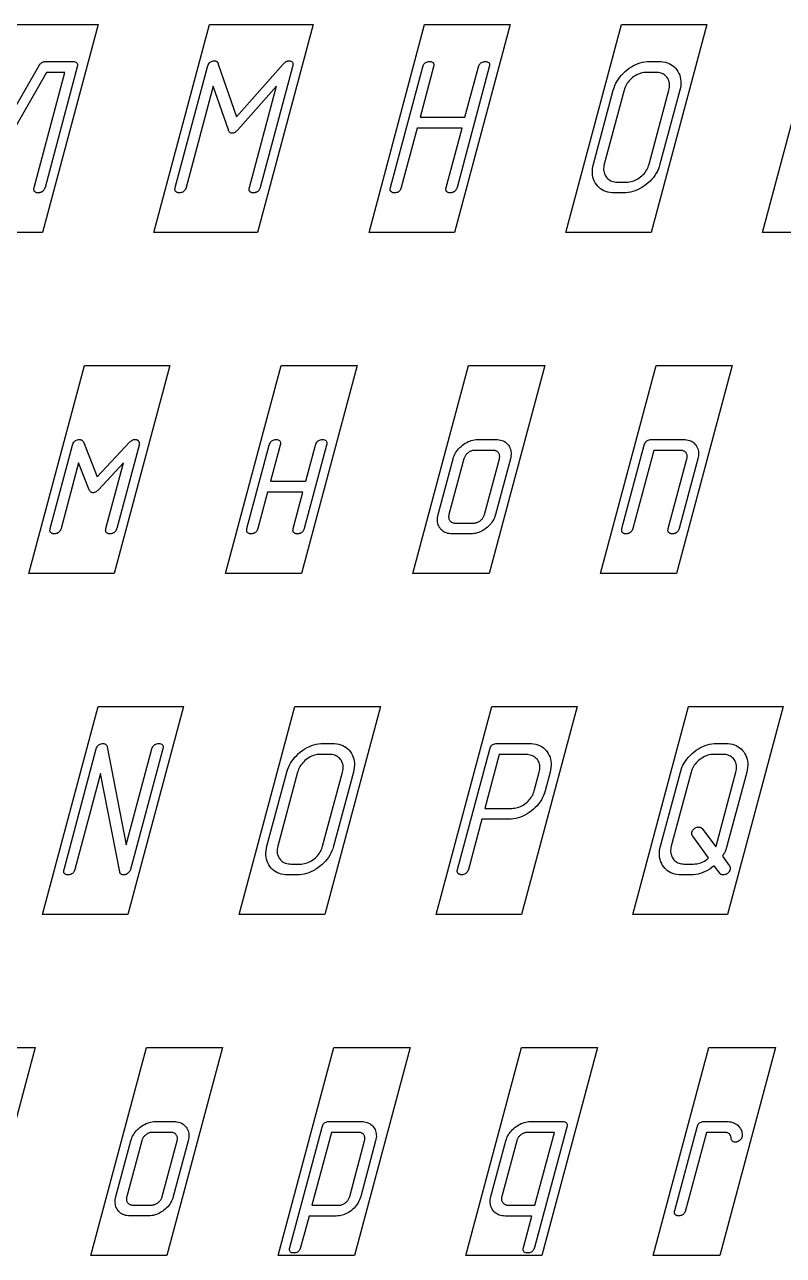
# Model space of a CAD drawing. Extents: x -1 to 349, y -110 to 9.
# Drawn here: x 129 to 169.2, y -56.3 to 8.9 of the extents above; entities that cross this region are included whole.
import ezdxf

# ---------------------------------------------------------------- set-up
doc = ezdxf.new("R2010")
doc.units = 0
for name, color, linetype in [('GOST_FRAME', 4, 'CONTINUOUS'), ('GOST_LAT_LOW', 6, 'CONTINUOUS'), ('GOST_LAT_UP', 5, 'CONTINUOUS'), ('GOST_LOWER', 1, 'CONTINUOUS'), ('GOST_UPPER', 7, 'CONTINUOUS')]:
    doc.layers.add(name, color=color, linetype=linetype)

msp = doc.modelspace()

# ---------------------------------------------------------------- linework, layer by layer
at = {"layer": 'GOST_FRAME'}
for points in [[(127.8405, 8.9083), (132.8604, 8.9083), (129.913, -2.0917), (124.893, -2.0917)], [(138.7574, 8.9083), (144.2591, 8.9083), (141.3116, -2.0917), (135.81, -2.0917)], [(150.1561, 8.9083), (154.6777, 8.9083), (151.7302, -2.0917), (147.2086, -2.0917)], [(160.5747, 8.9083), (165.0963, 8.9083), (162.1488, -2.0917), (157.6272, -2.0917)], [(170.9933, 8.9083), (175.5149, 8.9083), (172.5674, -2.0917), (168.0459, -2.0917)], [(132.1378, -9.1448), (136.6594, -9.1448), (133.712, -20.1448), (129.1904, -20.1448)], [(142.5564, -9.1448), (146.588, -9.1448), (143.6405, -20.1448), (139.609, -20.1448)], [(152.485, -9.1448), (156.5166, -9.1448), (153.5691, -20.1448), (149.5375, -20.1448)], [(162.4136, -9.1448), (166.4451, -9.1448), (163.4977, -20.1448), (159.4661, -20.1448)], [(132.8687, -27.198), (137.3903, -27.198), (134.4429, -38.198), (129.9213, -38.198)], [(143.2873, -27.198), (147.8089, -27.198), (144.8615, -38.198), (140.3399, -38.198)], [(153.7059, -27.198), (158.2275, -27.198), (155.2801, -38.198), (150.7585, -38.198)], [(164.1245, -27.198), (169.1362, -27.198), (166.1887, -38.198), (161.1771, -38.198)], [(125.4933, -45.2511), (129.5249, -45.2511), (126.5774, -56.2511), (122.5459, -56.2511)], [(135.4219, -45.2511), (139.4534, -45.2511), (136.506, -56.2511), (132.4744, -56.2511)], [(145.3504, -45.2511), (149.382, -45.2511), (146.4346, -56.2511), (142.403, -56.2511)], [(155.279, -45.2511), (159.3106, -45.2511), (156.3631, -56.2511), (152.3316, -56.2511)], [(165.2076, -45.2511), (168.7325, -45.2511), (165.7851, -56.2511), (162.2601, -56.2511)]]:
    msp.add_lwpolyline(points, close=True, dxfattribs=at)
at = {"layer": 'GOST_LAT_LOW'}
for points in [[(135.5365, -54.1595), (134.5565, -54.1595), (134.4723, -54.1565), (134.3924, -54.1477), (134.3168, -54.1329), (134.2455, -54.1123), (134.1786, -54.0858), (134.116, -54.0533), (134.0577, -54.015), (134.0037, -53.9708), (133.9541, -53.9206), (133.9087, -53.8646), (133.8689, -53.8043), (133.8357, -53.7412), (133.8091, -53.6754), (133.7891, -53.6068), (133.7758, -53.5355), (133.7691, -53.4615), (133.769, -53.3847), (133.7756, -53.3051), (133.7888, -53.2229), (133.8086, -53.1379), (134.5987, -50.1894), (134.624, -50.1059), (134.6547, -50.0249), (134.6907, -49.9464), (134.732, -49.8704), (134.7786, -49.7969), (134.8305, -49.7259), (134.8877, -49.6574), (134.9503, -49.5914), (135.0181, -49.5278), (135.0913, -49.4668), (135.1676, -49.41), (135.2447, -49.3591), (135.3228, -49.3143), (135.4017, -49.2754), (135.4815, -49.2425), (135.5622, -49.2156), (135.6438, -49.1947), (135.7263, -49.1797), (135.8097, -49.1708), (135.894, -49.1678), (136.8741, -49.1678), (136.9583, -49.1707), (137.0383, -49.1796), (137.1141, -49.1943), (137.1857, -49.215), (137.253, -49.2415), (137.3161, -49.2739), (137.3749, -49.3123), (137.4295, -49.3565), (137.4798, -49.4066), (137.526, -49.4626), (137.5666, -49.523), (137.6005, -49.586), (137.6277, -49.6519), (137.6482, -49.7204), (137.662, -49.7917), (137.6691, -49.8658), (137.6695, -49.9426), (137.6631, -50.0221), (137.65, -50.1044), (137.6302, -50.1894), (136.8402, -53.1379), (136.8144, -53.2229), (136.7834, -53.3051), (136.7471, -53.3847), (136.7056, -53.4615), (136.6589, -53.5355), (136.6069, -53.6068), (136.5496, -53.6754), (136.4872, -53.7412), (136.4194, -53.8043), (136.3464, -53.8646), (136.2703, -53.9206), (136.1931, -53.9708), (136.1148, -54.015), (136.0354, -54.0533), (135.955, -54.0858), (135.8734, -54.1123), (135.7908, -54.1329), (135.7071, -54.1477), (135.6224, -54.1565)], [(145.4712, -54.1678), (144.0343, -54.1678), (143.587, -55.8372), (143.5698, -55.8909), (143.5485, -55.9389), (143.523, -55.9812), (143.4934, -56.0179), (143.4596, -56.049), (143.4218, -56.0744), (143.3798, -56.0942), (143.3336, -56.1083), (143.2833, -56.1168), (143.2289, -56.1196), (143.1745, -56.1168), (143.1273, -56.1083), (143.0875, -56.0942), (143.055, -56.0744), (143.0298, -56.049), (143.012, -56.0179), (143.0015, -55.9812), (142.9983, -55.9389), (143.0024, -55.8909), (143.0139, -55.8372), (144.7231, -49.4585), (144.7408, -49.4032), (144.7628, -49.3538), (144.789, -49.3102), (144.8194, -49.2724), (144.8542, -49.2404), (144.8932, -49.2143), (144.9364, -49.1939), (144.9839, -49.1794), (145.0357, -49.1707), (145.0917, -49.1678), (146.8109, -49.1678), (146.8936, -49.1708), (146.9722, -49.1797), (147.0467, -49.1947), (147.1171, -49.2156), (147.1834, -49.2425), (147.2456, -49.2754), (147.3037, -49.3143), (147.3577, -49.3591), (147.4076, -49.41), (147.4534, -49.4668), (147.4939, -49.5278), (147.5277, -49.5914), (147.5548, -49.6574), (147.5753, -49.7259), (147.5892, -49.7969), (147.5964, -49.8704), (147.597, -49.9464), (147.5909, -50.0249), (147.5782, -50.1059), (147.5588, -50.1894), (146.7688, -53.1379), (146.743, -53.2229), (146.7121, -53.3053), (146.676, -53.385), (146.6347, -53.4621), (146.5882, -53.5365), (146.5366, -53.6083), (146.4797, -53.6774), (146.4177, -53.7439), (146.3505, -53.8076), (146.2781, -53.8688), (146.2025, -53.9256), (146.1258, -53.9764), (146.048, -54.0213), (145.969, -54.0601), (145.8889, -54.093), (145.8076, -54.1199), (145.7252, -54.1409), (145.6417, -54.1558), (145.557, -54.1648)], [(155.6077, -56.1196), (155.5532, -56.1168), (155.506, -56.1083), (155.4662, -56.0942), (155.4337, -56.0744), (155.4086, -56.049), (155.3907, -56.0179), (155.3802, -55.9812), (155.377, -55.9389), (155.3812, -55.8909), (155.3926, -55.8372), (155.84, -54.1678), (154.4197, -54.1678), (154.3355, -54.1647), (154.2555, -54.1556), (154.1798, -54.1405), (154.1084, -54.1193), (154.0413, -54.092), (153.9785, -54.0586), (153.92, -54.0192), (153.8657, -53.9738), (153.8157, -53.9222), (153.77, -53.8646), (153.7298, -53.8028), (153.6962, -53.7385), (153.6692, -53.6719), (153.6488, -53.6028), (153.6351, -53.5314), (153.628, -53.4575), (153.6275, -53.3812), (153.6336, -53.3025), (153.6464, -53.2214), (153.6658, -53.1379), (154.4558, -50.1894), (154.4812, -50.1059), (154.512, -50.0249), (154.5482, -49.9464), (154.5898, -49.8704), (154.6368, -49.7969), (154.6891, -49.7259), (154.7469, -49.6574), (154.8101, -49.5914), (154.8786, -49.5278), (154.9526, -49.4668), (155.0296, -49.41), (155.1075, -49.3591), (155.1862, -49.3143), (155.2657, -49.2754), (155.3459, -49.2425), (155.427, -49.2156), (155.5089, -49.1947), (155.5916, -49.1797), (155.6751, -49.1708), (155.7594, -49.1678), (157.4704, -49.1678), (157.5249, -49.1707), (157.5719, -49.1794), (157.6117, -49.1939), (157.644, -49.2143), (157.669, -49.2404), (157.6866, -49.2724), (157.6968, -49.3102), (157.6996, -49.3538), (157.6951, -49.4032), (157.6832, -49.4585), (155.974, -55.8372), (155.9568, -55.8909), (155.9352, -55.9389), (155.9093, -55.9812), (155.8791, -56.0179), (155.8446, -56.049), (155.8058, -56.0744), (155.7627, -56.0942), (155.7154, -56.1083), (155.6637, -56.1168)], [(166.6008, -50.2558), (166.5643, -50.2539), (166.5311, -50.2482), (166.5013, -50.2386), (166.4748, -50.2252), (166.4516, -50.2081), (166.4318, -50.187), (166.4154, -50.1622), (166.4023, -50.1336), (166.3926, -50.1011), (166.3862, -50.0648), (166.3817, -50.0032), (166.3699, -49.9482), (166.351, -49.8996), (166.3248, -49.8575), (166.2914, -49.8218), (166.2508, -49.7927), (166.203, -49.77), (166.1479, -49.7538), (166.0857, -49.7441), (166.0162, -49.7409), (165.0776, -49.7409), (163.9716, -53.8688), (163.954, -53.924), (163.9322, -53.9734), (163.9064, -54.017), (163.8765, -54.0548), (163.8426, -54.0868), (163.8045, -54.113), (163.7623, -54.1333), (163.7161, -54.1478), (163.6657, -54.1566), (163.6113, -54.1595), (163.59, -54.1588), (163.5695, -54.1568), (163.5496, -54.1535), (163.5304, -54.1488), (163.5119, -54.1429), (163.4941, -54.1355), (163.477, -54.1269), (163.4606, -54.1169), (163.4448, -54.1056), (163.4298, -54.093), (163.4162, -54.0788), (163.405, -54.0628), (163.3961, -54.0449), (163.3895, -54.0252), (163.3852, -54.0037), (163.3832, -53.9804), (163.3835, -53.9552), (163.3862, -53.9282), (163.3912, -53.8994), (163.3985, -53.8688), (164.5802, -49.4585), (164.5979, -49.4032), (164.6199, -49.3538), (164.6461, -49.3102), (164.6766, -49.2724), (164.7113, -49.2404), (164.7503, -49.2143), (164.7936, -49.1939), (164.841, -49.1794), (164.8928, -49.1707), (164.9488, -49.1678), (166.1697, -49.1678), (166.2367, -49.1697), (166.3012, -49.1756), (166.3634, -49.1853), (166.4232, -49.199), (166.4806, -49.2166), (166.5356, -49.238), (166.5883, -49.2634), (166.6386, -49.2927), (166.6865, -49.3259), (166.7321, -49.363), (166.7744, -49.4032), (166.8128, -49.4458), (166.8473, -49.4909), (166.8778, -49.5384), (166.9043, -49.5882), (166.9268, -49.6405), (166.9454, -49.6952), (166.96, -49.7523), (166.9706, -49.8118), (166.9773, -49.8738), (166.9672, -49.9734), (166.9601, -49.9963), (166.9514, -50.0186), (166.941, -50.0402), (166.929, -50.0611), (166.9154, -50.0814), (166.9001, -50.101), (166.8831, -50.1199), (166.8645, -50.1382), (166.8443, -50.1558), (166.8224, -50.1728), (166.7997, -50.1885), (166.7772, -50.2027), (166.7547, -50.2151), (166.7324, -50.2259), (166.7102, -50.235), (166.6881, -50.2425), (166.6661, -50.2483), (166.6442, -50.2525), (166.6224, -50.255)], [(137.0488, -50.1894), (137.0576, -50.1518), (137.0635, -50.1154), (137.0665, -50.0804), (137.0665, -50.0465), (137.0637, -50.0139), (137.0579, -49.9826), (137.0492, -49.9525), (137.0377, -49.9236), (137.0232, -49.896), (137.0058, -49.8696), (136.986, -49.8451), (136.9642, -49.8233), (136.9405, -49.8039), (136.9149, -49.7872), (136.8873, -49.773), (136.8578, -49.7615), (136.8264, -49.7525), (136.793, -49.746), (136.7577, -49.7422), (136.7205, -49.7409), (135.7404, -49.7409), (135.7025, -49.7422), (135.6651, -49.746), (135.6283, -49.7525), (135.5921, -49.7615), (135.5564, -49.773), (135.5212, -49.7872), (135.4866, -49.8039), (135.4526, -49.8233), (135.4191, -49.8451), (135.3862, -49.8696), (135.3547, -49.896), (135.3254, -49.9236), (135.2983, -49.9525), (135.2735, -49.9826), (135.251, -50.0139), (135.2306, -50.0465), (135.2126, -50.0804), (135.1967, -50.1154), (135.1831, -50.1518), (135.1718, -50.1894), (134.3817, -53.1379), (134.3729, -53.1755), (134.3671, -53.2118), (134.3641, -53.2469), (134.364, -53.2807), (134.3669, -53.3133), (134.3726, -53.3447), (134.3813, -53.3748), (134.3929, -53.4037), (134.4074, -53.4313), (134.4248, -53.4576), (134.4446, -53.4821), (134.4663, -53.504), (134.49, -53.5233), (134.5156, -53.54), (134.5432, -53.5542), (134.5727, -53.5658), (134.6041, -53.5748), (134.6375, -53.5812), (134.6728, -53.5851), (134.71, -53.5864), (135.6901, -53.5864), (135.728, -53.5851), (135.7654, -53.5812), (135.8022, -53.5748), (135.8385, -53.5658), (135.8742, -53.5542), (135.9093, -53.54), (135.9439, -53.5233), (135.978, -53.504), (136.0114, -53.4821), (136.0444, -53.4576), (136.0759, -53.4313), (136.1052, -53.4037), (136.1322, -53.3748), (136.157, -53.3447), (136.1796, -53.3133), (136.1999, -53.2807), (136.218, -53.2469), (136.2338, -53.2118), (136.2474, -53.1755), (136.2588, -53.1379)], [(146.9774, -50.1894), (146.9862, -50.1518), (146.9921, -50.1154), (146.995, -50.0804), (146.9951, -50.0465), (146.9922, -50.0139), (146.9865, -49.9826), (146.9778, -49.9525), (146.9662, -49.9236), (146.9517, -49.896), (146.9344, -49.8696), (146.9146, -49.8451), (146.8931, -49.8233), (146.8698, -49.8039), (146.8448, -49.7872), (146.818, -49.773), (146.7894, -49.7615), (146.7591, -49.7525), (146.7269, -49.746), (146.693, -49.7422), (146.6574, -49.7409), (145.2205, -49.7409), (144.1879, -53.5947), (145.6248, -53.5947), (145.6611, -53.5933), (145.6972, -53.5892), (145.7328, -53.5824), (145.7682, -53.5728), (145.8032, -53.5604), (145.8378, -53.5453), (145.8721, -53.5275), (145.9061, -53.507), (145.9397, -53.4837), (145.9729, -53.4576), (146.0049, -53.4298), (146.0345, -53.401), (146.0617, -53.3713), (146.0867, -53.3407), (146.1093, -53.3092), (146.1295, -53.2767), (146.1475, -53.2434), (146.1631, -53.2091), (146.1764, -53.174), (146.1874, -53.1379)], [(157.0262, -49.7409), (155.6059, -49.7409), (155.5679, -49.7422), (155.5304, -49.746), (155.4934, -49.7525), (155.4568, -49.7615), (155.4208, -49.773), (155.3852, -49.7872), (155.35, -49.8039), (155.3154, -49.8233), (155.2812, -49.8451), (155.2475, -49.8696), (155.2152, -49.896), (155.1852, -49.9236), (155.1575, -49.9525), (155.1322, -49.9826), (155.1091, -50.0139), (155.0884, -50.0465), (155.0701, -50.0804), (155.054, -50.1154), (155.0403, -50.1518), (155.0289, -50.1894), (154.2389, -53.1379), (154.2306, -53.174), (154.2252, -53.2091), (154.2229, -53.2434), (154.2236, -53.2767), (154.2272, -53.3092), (154.2338, -53.3407), (154.2435, -53.3713), (154.2561, -53.401), (154.2716, -53.4298), (154.2902, -53.4576), (154.3111, -53.4837), (154.3336, -53.507), (154.3578, -53.5275), (154.3837, -53.5453), (154.4111, -53.5604), (154.4403, -53.5728), (154.471, -53.5824), (154.5035, -53.5892), (154.5375, -53.5933), (154.5733, -53.5947), (155.9935, -53.5947)]]:
    msp.add_lwpolyline(points, close=True, dxfattribs=at)
at = {"layer": 'GOST_LAT_UP'}
for points in [[(134.2209, -36.1063), (134.1859, -36.1047), (134.1539, -36.0997), (134.125, -36.0914), (134.0991, -36.0797), (134.0763, -36.0648), (134.0566, -36.0465), (134.0398, -36.0249), (134.0262, -36), (134.0155, -35.9718), (134.008, -35.9402), (132.9925, -30.7409), (131.6327, -35.8156), (131.6151, -35.8708), (131.5934, -35.9203), (131.5676, -35.9639), (131.5377, -36.0017), (131.5037, -36.0336), (131.4656, -36.0598), (131.4235, -36.0801), (131.3772, -36.0947), (131.3269, -36.1034), (131.2724, -36.1063), (131.2512, -36.1056), (131.2306, -36.1037), (131.2107, -36.1003), (131.1916, -36.0957), (131.1731, -36.0897), (131.1552, -36.0824), (131.1381, -36.0738), (131.1217, -36.0638), (131.1059, -36.0525), (131.0909, -36.0399), (131.0773, -36.0257), (131.0661, -36.0096), (131.0572, -35.9918), (131.0506, -35.9721), (131.0463, -35.9506), (131.0443, -35.9272), (131.0447, -35.9021), (131.0473, -35.8751), (131.0523, -35.8463), (131.0596, -35.8156), (132.7688, -29.4369), (132.7861, -29.3832), (132.8077, -29.3352), (132.8336, -29.2929), (132.8637, -29.2561), (132.8982, -29.2251), (132.937, -29.1997), (132.9801, -29.1799), (133.0275, -29.1658), (133.0792, -29.1573), (133.1352, -29.1545), (133.1687, -29.1561), (133.1995, -29.1611), (133.2276, -29.1694), (133.253, -29.1811), (133.2756, -29.196), (133.2956, -29.2143), (133.3128, -29.2359), (133.3273, -29.2608), (133.3391, -29.289), (133.3481, -29.3206), (134.3553, -34.5199), (135.7173, -29.4369), (135.7346, -29.3832), (135.7562, -29.3352), (135.7821, -29.2929), (135.8122, -29.2561), (135.8467, -29.2251), (135.8855, -29.1997), (135.9286, -29.1799), (135.976, -29.1658), (136.0277, -29.1573), (136.0837, -29.1545), (136.1366, -29.1573), (136.1823, -29.1658), (136.2209, -29.1799), (136.2523, -29.1997), (136.2765, -29.2251), (136.2936, -29.2561), (136.3036, -29.2929), (136.3063, -29.3352), (136.3019, -29.3832), (136.2904, -29.4369), (134.5812, -35.8156), (134.5742, -35.8386), (134.5656, -35.861), (134.5554, -35.8828), (134.5436, -35.904), (134.5302, -35.9246), (134.5152, -35.9447), (134.4987, -35.9642), (134.4805, -35.9831), (134.4608, -36.0014), (134.4395, -36.0191), (134.4174, -36.0357), (134.3954, -36.0505), (134.3734, -36.0636), (134.3514, -36.0749), (134.3296, -36.0845), (134.3077, -36.0924), (134.2859, -36.0985), (134.2642, -36.1028), (134.2426, -36.1054)], [(143.402, -36.1063), (142.912, -36.1063), (142.7904, -36.1019), (142.6747, -36.0885), (142.565, -36.0663), (142.4612, -36.0352), (142.3634, -35.9952), (142.2716, -35.9463), (142.1857, -35.8886), (142.1058, -35.8219), (142.0318, -35.7464), (141.9637, -35.662), (141.9036, -35.5713), (141.8533, -35.4771), (141.8129, -35.3793), (141.7823, -35.2779), (141.7615, -35.173), (141.7506, -35.0645), (141.7495, -34.9524), (141.7583, -34.8367), (141.7769, -34.7175), (141.8054, -34.5947), (142.858, -30.6661), (142.8958, -30.5418), (142.9414, -30.4213), (142.9949, -30.3046), (143.0562, -30.1917), (143.1255, -30.0826), (143.2025, -29.9774), (143.2875, -29.876), (143.3803, -29.7784), (143.4809, -29.6846), (143.5895, -29.5947), (143.7025, -29.511), (143.8168, -29.4362), (143.9323, -29.3702), (144.049, -29.313), (144.1669, -29.2645), (144.2861, -29.2249), (144.4064, -29.1941), (144.528, -29.1721), (144.6507, -29.1589), (144.7747, -29.1545), (145.2647, -29.1545), (145.3879, -29.1589), (145.505, -29.1721), (145.616, -29.1941), (145.7209, -29.2249), (145.8198, -29.2645), (145.9125, -29.313), (145.9991, -29.3702), (146.0796, -29.4362), (146.154, -29.511), (146.2224, -29.5947), (146.2827, -29.6846), (146.3331, -29.7784), (146.3736, -29.876), (146.4042, -29.9774), (146.4249, -30.0826), (146.4356, -30.1917), (146.4365, -30.3046), (146.4275, -30.4213), (146.4085, -30.5418), (146.3796, -30.6661), (145.327, -34.5947), (145.2892, -34.719), (145.2436, -34.8395), (145.1901, -34.9562), (145.1287, -35.0691), (145.0595, -35.1782), (144.9825, -35.2834), (144.8975, -35.3848), (144.8047, -35.4824), (144.7041, -35.5762), (144.5955, -35.6661), (144.4824, -35.7498), (144.3678, -35.8246), (144.2519, -35.8906), (144.1347, -35.9478), (144.016, -35.9963), (143.8959, -36.0359), (143.7745, -36.0667), (143.6517, -36.0887), (143.5275, -36.1019)], [(154.6106, -33.1578), (153.1821, -33.1578), (152.4699, -35.8156), (152.4527, -35.8693), (152.4314, -35.9173), (152.4059, -35.9596), (152.3763, -35.9963), (152.3426, -36.0274), (152.3047, -36.0528), (152.2627, -36.0726), (152.2165, -36.0867), (152.1663, -36.0952), (152.1119, -36.098), (152.0906, -36.0973), (152.07, -36.0953), (152.0502, -36.092), (152.031, -36.0874), (152.0125, -36.0814), (151.9947, -36.0741), (151.9776, -36.0654), (151.9611, -36.0555), (151.9454, -36.0442), (151.9303, -36.0316), (151.9168, -36.0174), (151.9054, -36.0017), (151.8964, -35.9842), (151.8897, -35.9651), (151.8852, -35.9444), (151.883, -35.9219), (151.883, -35.8978), (151.8854, -35.8721), (151.89, -35.8447), (151.8968, -35.8156), (153.6038, -29.4452), (153.6215, -29.39), (153.6435, -29.3405), (153.6697, -29.2969), (153.7001, -29.2591), (153.7349, -29.2272), (153.7739, -29.201), (153.8171, -29.1806), (153.8646, -29.1661), (153.9164, -29.1574), (153.9724, -29.1545), (155.6833, -29.1545), (155.8081, -29.1589), (155.9265, -29.1721), (156.0385, -29.1941), (156.1442, -29.2249), (156.2435, -29.2645), (156.3366, -29.313), (156.4232, -29.3702), (156.5035, -29.4362), (156.5775, -29.511), (156.6451, -29.5947), (156.7047, -29.6846), (156.7544, -29.7784), (156.7942, -29.876), (156.8243, -29.9774), (156.8445, -30.0826), (156.8549, -30.1917), (156.8555, -30.3046), (156.8462, -30.4213), (156.8271, -30.5418), (156.7982, -30.6661), (156.5334, -31.6545), (156.4957, -31.7788), (156.4502, -31.8992), (156.397, -32.0157), (156.336, -32.1282), (156.2673, -32.2369), (156.1908, -32.3417), (156.1065, -32.4426), (156.0145, -32.5395), (155.9147, -32.6326), (155.8072, -32.7218), (155.695, -32.8046), (155.5811, -32.8787), (155.4656, -32.9441), (155.3484, -33.0008), (155.2296, -33.0488), (155.1091, -33.088), (154.9869, -33.1186), (154.8632, -33.1404), (154.7377, -33.1534)], [(165.9585, -36.1063), (165.9358, -36.1055), (165.9142, -36.103), (165.8937, -36.0988), (165.8743, -36.093), (165.8561, -36.0855), (165.8389, -36.0764), (165.8229, -36.0656), (165.8079, -36.0532), (165.7941, -36.039), (165.7814, -36.0233), (165.4812, -35.6246), (165.3693, -35.7161), (165.2547, -35.798), (165.1373, -35.8703), (165.0172, -35.9329), (164.8944, -35.9859), (164.7688, -36.0292), (164.6405, -36.063), (164.5095, -36.087), (164.3757, -36.1015), (164.2392, -36.1063), (163.7492, -36.1063), (163.6276, -36.1019), (163.5119, -36.0885), (163.4022, -36.0663), (163.2985, -36.0352), (163.2007, -35.9952), (163.1088, -35.9463), (163.0229, -35.8886), (162.943, -35.8219), (162.869, -35.7464), (162.801, -35.662), (162.7408, -35.5713), (162.6905, -35.4771), (162.6501, -35.3793), (162.6195, -35.2779), (162.5987, -35.173), (162.5878, -35.0645), (162.5867, -34.9524), (162.5955, -34.8367), (162.6141, -34.7175), (162.6426, -34.5947), (163.6952, -30.6661), (163.733, -30.5418), (163.7786, -30.4213), (163.8321, -30.3046), (163.8935, -30.1917), (163.9627, -30.0826), (164.0397, -29.9774), (164.1247, -29.876), (164.2175, -29.7784), (164.3182, -29.6846), (164.4267, -29.5947), (164.5397, -29.511), (164.654, -29.4362), (164.7695, -29.3702), (164.8862, -29.313), (165.0041, -29.2645), (165.1233, -29.2249), (165.2436, -29.1941), (165.3652, -29.1721), (165.4879, -29.1589), (165.6119, -29.1545), (166.1019, -29.1545), (166.2251, -29.1589), (166.342, -29.1723), (166.4528, -29.1945), (166.5573, -29.2256), (166.6556, -29.2656), (166.7478, -29.3145), (166.8337, -29.3722), (166.9134, -29.4389), (166.987, -29.5144), (167.0543, -29.5988), (167.1137, -29.6895), (167.1632, -29.7837), (167.2031, -29.8815), (167.2331, -29.9829), (167.2534, -30.0878), (167.264, -30.1963), (167.2648, -30.3084), (167.2558, -30.4241), (167.237, -30.5433), (167.2085, -30.6661), (166.1069, -34.7774), (166.0992, -34.7973), (166.0891, -34.8203), (166.0767, -34.8464), (166.062, -34.8757), (166.0449, -34.9082), (166.0254, -34.9439), (166.0037, -34.9826), (165.9795, -35.0246), (165.9531, -35.0697), (165.9243, -35.1179), (166.2891, -35.6163), (166.3015, -35.6347), (166.312, -35.6535), (166.3206, -35.6726), (166.3273, -35.692), (166.332, -35.7118), (166.3349, -35.7319), (166.3358, -35.7523), (166.3348, -35.7731), (166.3319, -35.7942), (166.3271, -35.8156), (166.3094, -35.8708), (166.2874, -35.9203), (166.2612, -35.9639), (166.2307, -36.0017), (166.196, -36.0336), (166.157, -36.0598), (166.1137, -36.0801), (166.0662, -36.0947), (166.0145, -36.1034)], [(145.8065, -30.6661), (145.8244, -30.5892), (145.836, -30.5146), (145.8414, -30.4424), (145.8407, -30.3724), (145.8338, -30.3048), (145.8207, -30.2395), (145.8014, -30.1766), (145.7759, -30.1159), (145.7442, -30.0576), (145.7063, -30.0017), (145.6635, -29.9496), (145.617, -29.903), (145.5668, -29.8619), (145.5128, -29.8262), (145.4551, -29.7961), (145.3938, -29.7714), (145.3287, -29.7522), (145.2599, -29.7385), (145.1874, -29.7303), (145.1112, -29.7276), (144.6211, -29.7276), (144.5435, -29.7303), (144.4667, -29.7385), (144.3908, -29.7522), (144.3157, -29.7714), (144.2415, -29.7961), (144.1681, -29.8262), (144.0956, -29.8619), (144.024, -29.903), (143.9532, -29.9496), (143.8832, -30.0017), (143.8162, -30.0576), (143.754, -30.1159), (143.6966, -30.1766), (143.6441, -30.2395), (143.5964, -30.3048), (143.5537, -30.3724), (143.5157, -30.4424), (143.4827, -30.5146), (143.4545, -30.5892), (143.4311, -30.6661), (142.3785, -34.5947), (142.361, -34.6701), (142.3498, -34.7434), (142.3446, -34.8146), (142.3455, -34.8837), (142.3526, -34.9508), (142.3658, -35.0158), (142.3851, -35.0787), (142.4105, -35.1395), (142.4421, -35.1983), (142.4798, -35.255), (142.5223, -35.3078), (142.5684, -35.3551), (142.618, -35.3969), (142.6713, -35.4331), (142.7281, -35.4637), (142.7884, -35.4887), (142.8523, -35.5082), (142.9198, -35.5221), (142.9909, -35.5304), (143.0655, -35.5332), (143.5556, -35.5332), (143.6348, -35.5305), (143.7129, -35.5224), (143.7901, -35.5089), (143.8661, -35.49), (143.9412, -35.4657), (144.0151, -35.436), (144.0881, -35.401), (144.16, -35.3605), (144.2308, -35.3146), (144.3006, -35.2633), (144.3675, -35.208), (144.4296, -35.1502), (144.4869, -35.0897), (144.5394, -35.0267), (144.5872, -34.9612), (144.6301, -34.893), (144.6682, -34.8223), (144.7016, -34.749), (144.7301, -34.6731), (144.7539, -34.5947)], [(156.2251, -30.6661), (156.243, -30.5892), (156.2546, -30.5148), (156.26, -30.4427), (156.2591, -30.3731), (156.2521, -30.3059), (156.2389, -30.241), (156.2194, -30.1786), (156.1938, -30.1186), (156.1619, -30.061), (156.1238, -30.0058), (156.0808, -29.9545), (156.0341, -29.9086), (155.9837, -29.8681), (155.9296, -29.8331), (155.8718, -29.8034), (155.8103, -29.7791), (155.7452, -29.7602), (155.6763, -29.7467), (155.6038, -29.7386), (155.5276, -29.7359), (154.099, -29.7359), (153.3356, -32.5847), (154.7642, -32.5847), (154.8434, -32.582), (154.9216, -32.5739), (154.9987, -32.5604), (155.0748, -32.5415), (155.1498, -32.5172), (155.2238, -32.4875), (155.2967, -32.4525), (155.3686, -32.412), (155.4395, -32.3661), (155.5093, -32.3148), (155.5762, -32.2596), (155.6382, -32.202), (155.6954, -32.142), (155.7477, -32.0796), (155.7953, -32.0147), (155.8379, -31.9475), (155.8758, -31.8779), (155.9088, -31.8058), (155.937, -31.7314), (155.9603, -31.6545)], [(166.6354, -30.6661), (166.6533, -30.5892), (166.6652, -30.5146), (166.6711, -30.4424), (166.6709, -30.3724), (166.6648, -30.3048), (166.6526, -30.2395), (166.6343, -30.1766), (166.6101, -30.1159), (166.5798, -30.0576), (166.5435, -30.0017), (166.5022, -29.9496), (166.4569, -29.903), (166.4075, -29.8619), (166.354, -29.8262), (166.2965, -29.7961), (166.235, -29.7714), (166.1694, -29.7522), (166.0998, -29.7385), (166.0261, -29.7303), (165.9484, -29.7276), (165.4583, -29.7276), (165.3807, -29.7303), (165.3039, -29.7385), (165.228, -29.7522), (165.1529, -29.7714), (165.0787, -29.7961), (165.0053, -29.8262), (164.9328, -29.8619), (164.8612, -29.903), (164.7904, -29.9496), (164.7205, -30.0017), (164.6534, -30.0576), (164.5912, -30.1159), (164.5338, -30.1766), (164.4813, -30.2395), (164.4337, -30.3048), (164.3909, -30.3724), (164.353, -30.4424), (164.3199, -30.5146), (164.2917, -30.5892), (164.2683, -30.6661), (163.2157, -34.5947), (163.1983, -34.6701), (163.187, -34.7434), (163.1818, -34.8146), (163.1827, -34.8837), (163.1898, -34.9508), (163.203, -35.0158), (163.2223, -35.0787), (163.2478, -35.1395), (163.2793, -35.1983), (163.317, -35.255), (163.3595, -35.3078), (163.4056, -35.3551), (163.4552, -35.3969), (163.5085, -35.4331), (163.5653, -35.4637), (163.6256, -35.4887), (163.6895, -35.5082), (163.757, -35.5221), (163.8281, -35.5304), (163.9027, -35.5332), (164.3928, -35.5332), (164.4799, -35.53), (164.5653, -35.5203), (164.649, -35.5041), (164.7309, -35.4814), (164.8111, -35.4522), (164.8895, -35.4166), (164.9661, -35.3745), (165.041, -35.3259), (165.1141, -35.2708), (165.1855, -35.2093), (164.3487, -34.0548), (164.3359, -34.038), (164.325, -34.0206), (164.3161, -34.0027), (164.3091, -33.9844), (164.3041, -33.9655), (164.3011, -33.9462), (164.3, -33.9263), (164.3009, -33.906), (164.3037, -33.8851), (164.3085, -33.8638), (164.3262, -33.8086), (164.3482, -33.7591), (164.3744, -33.7155), (164.4049, -33.6777), (164.4396, -33.6458), (164.4786, -33.6196), (164.5218, -33.5993), (164.5693, -33.5847), (164.6211, -33.576), (164.6771, -33.5731), (164.6968, -33.5739), (164.7161, -33.5764), (164.7349, -33.5806), (164.7533, -33.5864), (164.7712, -33.5939), (164.7887, -33.603), (164.8057, -33.6138), (164.8223, -33.6262), (164.8385, -33.6404), (164.8542, -33.6561), (165.5739, -34.6279), (165.585, -34.5864)]]:
    msp.add_lwpolyline(points, close=True, dxfattribs=at)
at = {"layer": 'GOST_LOWER'}
for points in [[(133.4817, -18.0532), (133.4621, -18.0525), (133.4429, -18.0505), (133.4243, -18.0472), (133.4062, -18.0425), (133.3886, -18.0365), (133.3715, -18.0292), (133.355, -18.0206), (133.339, -18.0106), (133.3235, -17.9993), (133.3085, -17.9867), (133.2949, -17.9725), (133.2837, -17.9565), (133.2748, -17.9386), (133.2682, -17.9189), (133.2639, -17.8974), (133.2619, -17.8741), (133.2623, -17.8489), (133.2649, -17.8219), (133.2699, -17.7931), (133.2772, -17.7625), (134.2053, -14.299), (132.8779, -15.7193), (132.848, -15.7493), (132.8184, -15.7761), (132.7893, -15.7998), (132.7604, -15.8203), (132.7319, -15.8376), (132.7038, -15.8518), (132.676, -15.8629), (132.6486, -15.8708), (132.6215, -15.8755), (132.5947, -15.8771), (132.5688, -15.8755), (132.5442, -15.8708), (132.521, -15.8629), (132.4991, -15.8518), (132.4786, -15.8376), (132.4594, -15.8203), (132.4416, -15.7998), (132.4251, -15.7761), (132.4099, -15.7493), (132.3961, -15.7193), (131.8298, -14.299), (130.9018, -17.7625), (130.8842, -17.8177), (130.8625, -17.8671), (130.8367, -17.9107), (130.8068, -17.9485), (130.7728, -17.9805), (130.7347, -18.0066), (130.6926, -18.027), (130.6463, -18.0415), (130.596, -18.0502), (130.5415, -18.0532), (130.5203, -18.0525), (130.4997, -18.0505), (130.4798, -18.0472), (130.4607, -18.0425), (130.4422, -18.0365), (130.4243, -18.0292), (130.4072, -18.0206), (130.3908, -18.0106), (130.3751, -17.9993), (130.36, -17.9867), (130.3464, -17.9725), (130.3352, -17.9565), (130.3263, -17.9386), (130.3197, -17.9189), (130.3154, -17.8974), (130.3134, -17.8741), (130.3138, -17.8489), (130.3164, -17.8219), (130.3214, -17.7931), (130.3287, -17.7625), (131.5105, -13.3522), (131.5282, -13.2969), (131.5501, -13.2475), (131.5763, -13.2039), (131.6068, -13.1661), (131.6416, -13.1341), (131.6805, -13.108), (131.7238, -13.0876), (131.7713, -13.0731), (131.823, -13.0644), (131.879, -13.0615), (131.908, -13.0627), (131.9352, -13.0664), (131.9605, -13.0727), (131.984, -13.0814), (132.0057, -13.0926), (132.0255, -13.1063), (132.0435, -13.1225), (132.0597, -13.1412), (132.074, -13.1624), (132.0865, -13.186), (132.8195, -15.0382), (134.545, -13.186), (134.5707, -13.1608), (134.597, -13.1382), (134.624, -13.1183), (134.6515, -13.101), (134.6797, -13.0864), (134.7085, -13.0744), (134.7379, -13.0651), (134.7679, -13.0585), (134.7985, -13.0545), (134.8298, -13.0532), (134.8525, -13.0541), (134.874, -13.0568), (134.8944, -13.0614), (134.9136, -13.0678), (134.9316, -13.076), (134.9485, -13.086), (134.9643, -13.0979), (134.9789, -13.1116), (134.9923, -13.1272), (135.0046, -13.1445), (135.0155, -13.163), (135.0245, -13.1821), (135.0317, -13.2016), (135.0371, -13.2216), (135.0408, -13.2421), (135.0426, -13.2631), (135.0427, -13.2846), (135.0409, -13.3066), (135.0374, -13.3292), (135.0321, -13.3522), (133.8503, -17.7625), (133.8421, -17.79), (133.8327, -17.8163), (133.8221, -17.8412), (133.8103, -17.8648), (133.7972, -17.887), (133.7829, -17.908), (133.7674, -17.9276), (133.7507, -17.9458), (133.7327, -17.9628), (133.7136, -17.9784), (133.6934, -17.9926), (133.6726, -18.0053), (133.6511, -18.0165), (133.629, -18.0262), (133.6061, -18.0345), (133.5826, -18.0412), (133.5584, -18.0464), (133.5335, -18.0502), (133.508, -18.0524)], [(143.4103, -18.0532), (143.389, -18.0525), (143.3685, -18.0505), (143.3486, -18.0472), (143.3294, -18.0425), (143.3109, -18.0365), (143.2931, -18.0292), (143.276, -18.0206), (143.2596, -18.0106), (143.2438, -17.9993), (143.2288, -17.9867), (143.2152, -17.9725), (143.204, -17.9565), (143.1951, -17.9386), (143.1885, -17.9189), (143.1842, -17.8974), (143.1822, -17.8741), (143.1825, -17.8489), (143.1852, -17.8219), (143.1902, -17.7931), (143.1975, -17.7625), (143.7116, -15.8439), (141.8345, -15.8439), (141.3204, -17.7625), (141.3028, -17.8177), (141.2811, -17.8671), (141.2553, -17.9107), (141.2254, -17.9485), (141.1914, -17.9805), (141.1533, -18.0066), (141.1112, -18.027), (141.0649, -18.0415), (141.0146, -18.0502), (140.9601, -18.0532), (140.9389, -18.0525), (140.9183, -18.0505), (140.8984, -18.0472), (140.8793, -18.0425), (140.8608, -18.0365), (140.843, -18.0292), (140.8258, -18.0206), (140.8094, -18.0106), (140.7937, -17.9993), (140.7786, -17.9867), (140.765, -17.9725), (140.7538, -17.9565), (140.7449, -17.9386), (140.7383, -17.9189), (140.734, -17.8974), (140.732, -17.8741), (140.7324, -17.8489), (140.735, -17.8219), (140.74, -17.7931), (140.7473, -17.7625), (141.9291, -13.3522), (141.9468, -13.2969), (141.9687, -13.2475), (141.995, -13.2039), (142.0254, -13.1661), (142.0602, -13.1341), (142.0991, -13.108), (142.1424, -13.0876), (142.1899, -13.0731), (142.2416, -13.0644), (142.2977, -13.0615), (142.3505, -13.0644), (142.3962, -13.0731), (142.4347, -13.0876), (142.4659, -13.108), (142.49, -13.1341), (142.5068, -13.1661), (142.5165, -13.2039), (142.5189, -13.2475), (142.5141, -13.2969), (142.5022, -13.3522), (141.9881, -15.2708), (143.8651, -15.2708), (144.3792, -13.3522), (144.3969, -13.2969), (144.4189, -13.2475), (144.4451, -13.2039), (144.4756, -13.1661), (144.5103, -13.1341), (144.5493, -13.108), (144.5926, -13.0876), (144.6401, -13.0731), (144.6918, -13.0644), (144.7478, -13.0615), (144.8023, -13.0644), (144.8494, -13.0731), (144.8891, -13.0876), (144.9214, -13.108), (144.9464, -13.1341), (144.964, -13.1661), (144.9742, -13.2039), (144.977, -13.2475), (144.9725, -13.2969), (144.9606, -13.3522), (143.7789, -17.7625), (143.7707, -17.79), (143.7613, -17.8163), (143.7507, -17.8412), (143.7388, -17.8648), (143.7258, -17.887), (143.7115, -17.908), (143.696, -17.9276), (143.6793, -17.9458), (143.6613, -17.9628), (143.6421, -17.9784), (143.622, -17.9926), (143.6012, -18.0053), (143.5797, -18.0165), (143.5575, -18.0262), (143.5347, -18.0345), (143.5112, -18.0412), (143.487, -18.0464), (143.4621, -18.0502), (143.4365, -18.0524)], [(152.5997, -18.0532), (151.6196, -18.0532), (151.5354, -18.0502), (151.4555, -18.0414), (151.3799, -18.0266), (151.3087, -18.006), (151.2417, -17.9794), (151.1791, -17.947), (151.1208, -17.9087), (151.0668, -17.8645), (151.0172, -17.8143), (150.9719, -17.7583), (150.932, -17.698), (150.8988, -17.6349), (150.8722, -17.5691), (150.8522, -17.5005), (150.8389, -17.4292), (150.8322, -17.3551), (150.8321, -17.2784), (150.8387, -17.1988), (150.8519, -17.1166), (150.8717, -17.0316), (151.6618, -14.0831), (151.6871, -13.9996), (151.7178, -13.9186), (151.7538, -13.8401), (151.7951, -13.7641), (151.8417, -13.6906), (151.8936, -13.6196), (151.9508, -13.5511), (152.0134, -13.485), (152.0812, -13.4215), (152.1544, -13.3605), (152.2307, -13.3037), (152.3078, -13.2528), (152.3859, -13.208), (152.4648, -13.1691), (152.5447, -13.1362), (152.6254, -13.1093), (152.707, -13.0884), (152.7895, -13.0734), (152.8728, -13.0645), (152.9571, -13.0615), (153.9372, -13.0615), (154.0214, -13.0644), (154.1015, -13.0733), (154.1773, -13.088), (154.2488, -13.1086), (154.3161, -13.1352), (154.3792, -13.1676), (154.438, -13.2059), (154.4926, -13.2502), (154.543, -13.3003), (154.5891, -13.3563), (154.6297, -13.4167), (154.6637, -13.4797), (154.6909, -13.5456), (154.7114, -13.6141), (154.7251, -13.6854), (154.7322, -13.7595), (154.7326, -13.8363), (154.7262, -13.9158), (154.7131, -13.998), (154.6934, -14.0831), (153.9033, -17.0316), (153.8775, -17.1166), (153.8465, -17.1988), (153.8103, -17.2784), (153.7688, -17.3551), (153.722, -17.4292), (153.67, -17.5005), (153.6128, -17.5691), (153.5503, -17.6349), (153.4825, -17.698), (153.4096, -17.7583), (153.3334, -17.8143), (153.2562, -17.8645), (153.1779, -17.9087), (153.0985, -17.947), (153.0181, -17.9794), (152.9366, -18.006), (152.854, -18.0266), (152.7703, -18.0414), (152.6855, -18.0502)], [(154.112, -14.0831), (154.1207, -14.0455), (154.1266, -14.0091), (154.1296, -13.974), (154.1296, -13.9402), (154.1268, -13.9076), (154.121, -13.8762), (154.1124, -13.8461), (154.1008, -13.8173), (154.0863, -13.7897), (154.0689, -13.7633), (154.0491, -13.7388), (154.0273, -13.7169), (154.0036, -13.6976), (153.978, -13.6809), (153.9505, -13.6667), (153.921, -13.6551), (153.8895, -13.6461), (153.8562, -13.6397), (153.8209, -13.6358), (153.7836, -13.6346), (152.8036, -13.6346), (152.7656, -13.6358), (152.7283, -13.6397), (152.6914, -13.6461), (152.6552, -13.6551), (152.6195, -13.6667), (152.5843, -13.6809), (152.5497, -13.6976), (152.5157, -13.7169), (152.4822, -13.7388), (152.4493, -13.7633), (152.4178, -13.7897), (152.3885, -13.8173), (152.3614, -13.8461), (152.3366, -13.8762), (152.3141, -13.9076), (152.2938, -13.9402), (152.2757, -13.974), (152.2598, -14.0091), (152.2462, -14.0455), (152.2349, -14.0831), (151.4448, -17.0316), (151.436, -17.0691), (151.4302, -17.1055), (151.4272, -17.1406), (151.4272, -17.1744), (151.43, -17.207), (151.4358, -17.2384), (151.4444, -17.2685), (151.456, -17.2973), (151.4705, -17.325), (151.4879, -17.3513), (151.5077, -17.3758), (151.5295, -17.3977), (151.5531, -17.417), (151.5788, -17.4337), (151.6063, -17.4479), (151.6358, -17.4595), (151.6673, -17.4685), (151.7006, -17.4749), (151.7359, -17.4788), (151.7732, -17.4801), (152.7532, -17.4801), (152.7912, -17.4788), (152.8285, -17.4749), (152.8653, -17.4685), (152.9016, -17.4595), (152.9373, -17.4479), (152.9725, -17.4337), (153.007, -17.417), (153.0411, -17.3977), (153.0746, -17.3758), (153.1075, -17.3513), (153.139, -17.325), (153.1683, -17.2973), (153.1953, -17.2685), (153.2201, -17.2384), (153.2427, -17.207), (153.263, -17.1744), (153.2811, -17.1406), (153.297, -17.1055), (153.3106, -17.0691), (153.3219, -17.0316)], [(163.2674, -18.0532), (163.2462, -18.0525), (163.2256, -18.0505), (163.2058, -18.0472), (163.1866, -18.0425), (163.1681, -18.0365), (163.1503, -18.0292), (163.1331, -18.0206), (163.1167, -18.0106), (163.101, -17.9993), (163.0859, -17.9867), (163.0724, -17.9725), (163.0611, -17.9565), (163.0522, -17.9386), (163.0456, -17.9189), (163.0413, -17.8974), (163.0393, -17.8741), (163.0397, -17.8489), (163.0424, -17.8219), (163.0473, -17.7931), (163.0546, -17.7625), (164.0405, -14.0831), (164.0493, -14.0455), (164.0552, -14.0091), (164.0582, -13.974), (164.0582, -13.9402), (164.0554, -13.9076), (164.0496, -13.8762), (164.0409, -13.8461), (164.0294, -13.8173), (164.0149, -13.7897), (163.9975, -13.7633), (163.9777, -13.7388), (163.9559, -13.7169), (163.9322, -13.6976), (163.9066, -13.6809), (163.879, -13.6667), (163.8495, -13.6551), (163.8181, -13.6461), (163.7847, -13.6397), (163.7494, -13.6358), (163.7122, -13.6346), (162.2836, -13.6346), (161.1776, -17.7625), (161.1599, -17.8177), (161.1382, -17.8671), (161.1124, -17.9107), (161.0825, -17.9485), (161.0485, -17.9805), (161.0105, -18.0066), (160.9683, -18.027), (160.9221, -18.0415), (160.8717, -18.0502), (160.8173, -18.0532), (160.796, -18.0525), (160.7755, -18.0505), (160.7556, -18.0472), (160.7364, -18.0425), (160.7179, -18.0365), (160.7001, -18.0292), (160.683, -18.0206), (160.6665, -18.0106), (160.6508, -17.9993), (160.6357, -17.9867), (160.6222, -17.9725), (160.611, -17.9565), (160.602, -17.9386), (160.5954, -17.9189), (160.5911, -17.8974), (160.5892, -17.8741), (160.5895, -17.8489), (160.5922, -17.8219), (160.5972, -17.7931), (160.6045, -17.7625), (161.7862, -13.3522), (161.8039, -13.2969), (161.8259, -13.2475), (161.8521, -13.2039), (161.8826, -13.1661), (161.9173, -13.1341), (161.9563, -13.108), (161.9995, -13.0876), (162.047, -13.0731), (162.0988, -13.0644), (162.1548, -13.0615), (163.8658, -13.0615), (163.95, -13.0644), (164.03, -13.0733), (164.1058, -13.088), (164.1774, -13.1086), (164.2447, -13.1352), (164.3077, -13.1676), (164.3666, -13.2059), (164.4212, -13.2502), (164.4715, -13.3003), (164.5177, -13.3563), (164.5583, -13.4167), (164.5922, -13.4797), (164.6194, -13.5456), (164.6399, -13.6141), (164.6537, -13.6854), (164.6608, -13.7595), (164.6611, -13.8363), (164.6548, -13.9158), (164.6417, -13.998), (164.6219, -14.0831), (163.636, -17.7625), (163.6279, -17.79), (163.6185, -17.8163), (163.6078, -17.8412), (163.596, -17.8648), (163.5829, -17.887), (163.5686, -17.908), (163.5531, -17.9276), (163.5364, -17.9458), (163.5184, -17.9628), (163.4993, -17.9784), (163.4791, -17.9926), (163.4583, -18.0053), (163.4368, -18.0165), (163.4147, -18.0262), (163.3918, -18.0345), (163.3683, -18.0412), (163.3441, -18.0464), (163.3192, -18.0502), (163.2937, -18.0524)]]:
    msp.add_lwpolyline(points, close=True, dxfattribs=at)
at = {"layer": 'GOST_UPPER'}
msp.add_lwpolyline([(126.0702, 0.3738), (129.7479, 6.7525), (129.7728, 6.7904), (129.7996, 6.8243), (129.8284, 6.8542), (129.8591, 6.8801), (129.8917, 6.902), (129.9263, 6.9199), (129.9627, 6.9339), (130.0011, 6.9439), (130.0414, 6.9498), (130.0837, 6.9518), (131.5455, 6.9518), (131.5999, 6.949), (131.6471, 6.9405), (131.6869, 6.9264), (131.7194, 6.9066), (131.7446, 6.8812), (131.7624, 6.8502), (131.7729, 6.8135), (131.7761, 6.7711), (131.772, 6.7231), (131.7605, 6.6694), (130.0513, 0.2907), (130.0431, 0.2631), (130.0337, 0.2369), (130.0231, 0.212), (130.0113, 0.1884), (129.9982, 0.1661), (129.9839, 0.1452), (129.9684, 0.1256), (129.9517, 0.1073), (129.9337, 0.0904), (129.9145, 0.0748), (129.8944, 0.0605), (129.8736, 0.0478), (129.8521, 0.0366), (129.83, 0.0269), (129.8071, 0.0187), (129.7836, 0.012), (129.7594, 0.0067), (129.7345, 0.003), (129.709, 0.0007), (129.6827, 0), (129.6631, 0.0007), (129.6439, 0.0027), (129.6253, 0.006), (129.6072, 0.0106), (129.5896, 0.0166), (129.5725, 0.0239), (129.556, 0.0326), (129.54, 0.0425), (129.5245, 0.0538), (129.5095, 0.0664), (129.4959, 0.0806), (129.4847, 0.0967), (129.4758, 0.1145), (129.4692, 0.1342), (129.4649, 0.1557), (129.4629, 0.1791), (129.4633, 0.2042), (129.4659, 0.2312), (129.4709, 0.26), (129.4782, 0.2907), (131.1095, 6.3787), (130.1377, 6.3787), (126.58, 0.1993)], dxfattribs=at)
for points in [[(141.0814, 0), (141.0617, 0.0007), (141.0426, 0.0027), (141.0239, 0.006), (141.0058, 0.0106), (140.9883, 0.0166), (140.9712, 0.0239), (140.9547, 0.0326), (140.9386, 0.0425), (140.9231, 0.0538), (140.9082, 0.0664), (140.8946, 0.0806), (140.8834, 0.0967), (140.8745, 0.1145), (140.8679, 0.1342), (140.8636, 0.1557), (140.8616, 0.1791), (140.862, 0.2042), (140.8646, 0.2312), (140.8696, 0.26), (140.8769, 0.2907), (142.3123, 5.6478), (140.2545, 3.3306), (140.2237, 3.2974), (140.1932, 3.2678), (140.1629, 3.2416), (140.1329, 3.2189), (140.1032, 3.1998), (140.0738, 3.1841), (140.0446, 3.1718), (140.0157, 3.1631), (139.987, 3.1579), (139.9586, 3.1561), (139.9313, 3.1579), (139.9057, 3.1631), (139.8819, 3.1718), (139.8598, 3.1841), (139.8395, 3.1998), (139.821, 3.2189), (139.8042, 3.2416), (139.7892, 3.2678), (139.776, 3.2974), (139.7645, 3.3306), (138.9569, 5.6478), (137.5214, 0.2907), (137.5038, 0.2355), (137.4821, 0.186), (137.4563, 0.1424), (137.4264, 0.1047), (137.3924, 0.0727), (137.3543, 0.0465), (137.3122, 0.0262), (137.2659, 0.0116), (137.2156, 0.0029), (137.1611, 0), (137.1399, 0.0007), (137.1193, 0.0027), (137.0994, 0.006), (137.0803, 0.0106), (137.0618, 0.0166), (137.044, 0.0239), (137.0268, 0.0326), (137.0104, 0.0425), (136.9947, 0.0538), (136.9796, 0.0664), (136.966, 0.0806), (136.9548, 0.0967), (136.9459, 0.1145), (136.9393, 0.1342), (136.935, 0.1557), (136.933, 0.1791), (136.9334, 0.2042), (136.936, 0.2312), (136.941, 0.26), (136.9483, 0.2907), (138.6575, 6.6694), (138.6767, 6.731), (138.6994, 6.786), (138.7257, 6.8346), (138.7556, 6.8767), (138.789, 6.9124), (138.8261, 6.9415), (138.8667, 6.9642), (138.9109, 6.9804), (138.9587, 6.9901), (139.0101, 6.9934), (139.0248, 6.993), (139.0391, 6.992), (139.053, 6.9904), (139.0665, 6.988), (139.0795, 6.985), (139.0921, 6.9814), (139.1043, 6.9771), (139.116, 6.9721), (139.1273, 6.9664), (139.1382, 6.9601), (139.1487, 6.9527), (139.1589, 6.9439), (139.1688, 6.9335), (139.1784, 6.9216), (139.1876, 6.9082), (139.1966, 6.8934), (139.2052, 6.877), (139.2135, 6.8591), (139.2215, 6.8398), (139.2291, 6.8189), (140.1923, 4.0282), (142.6677, 6.8189), (142.6986, 6.8521), (142.7297, 6.8817), (142.7608, 6.9079), (142.7919, 6.9306), (142.8231, 6.9498), (142.8544, 6.9654), (142.8858, 6.9777), (142.9172, 6.9864), (142.9486, 6.9916), (142.9802, 6.9934), (143.0298, 6.9901), (143.0724, 6.9804), (143.1079, 6.9642), (143.1364, 6.9415), (143.1578, 6.9124), (143.1722, 6.8767), (143.1795, 6.8346), (143.1798, 6.786), (143.173, 6.731), (143.1592, 6.6694), (141.45, 0.2907), (141.4418, 0.2631), (141.4324, 0.2369), (141.4218, 0.212), (141.4099, 0.1884), (141.3969, 0.1661), (141.3826, 0.1452), (141.3671, 0.1256), (141.3503, 0.1073), (141.3324, 0.0904), (141.3132, 0.0748), (141.2931, 0.0605), (141.2723, 0.0478), (141.2508, 0.0366), (141.2286, 0.0269), (141.2058, 0.0187), (141.1823, 0.012), (141.1581, 0.0067), (141.1332, 0.003), (141.1076, 0.0007)], [(151.5083, 0), (151.4871, 0.0007), (151.4665, 0.0027), (151.4466, 0.006), (151.4274, 0.0106), (151.4089, 0.0166), (151.3911, 0.0239), (151.374, 0.0326), (151.3576, 0.0425), (151.3418, 0.0538), (151.3268, 0.0664), (151.3132, 0.0806), (151.302, 0.0967), (151.2931, 0.1145), (151.2865, 0.1342), (151.2822, 0.1557), (151.2802, 0.1791), (151.2806, 0.2042), (151.2832, 0.2312), (151.2882, 0.26), (151.2955, 0.2907), (152.1367, 3.4302), (149.7613, 3.4302), (148.9201, 0.2907), (148.9025, 0.2355), (148.8807, 0.186), (148.8549, 0.1424), (148.8251, 0.1047), (148.7911, 0.0727), (148.753, 0.0465), (148.7108, 0.0262), (148.6646, 0.0116), (148.6142, 0.0029), (148.5598, 0), (148.5386, 0.0007), (148.518, 0.0027), (148.4981, 0.006), (148.4789, 0.0106), (148.4604, 0.0166), (148.4426, 0.0239), (148.4255, 0.0326), (148.4091, 0.0425), (148.3933, 0.0538), (148.3783, 0.0664), (148.3647, 0.0806), (148.3535, 0.0967), (148.3446, 0.1145), (148.338, 0.1342), (148.3337, 0.1557), (148.3317, 0.1791), (148.3321, 0.2042), (148.3347, 0.2312), (148.3397, 0.26), (148.347, 0.2907), (150.0562, 6.6694), (150.0735, 6.7231), (150.095, 6.7711), (150.1209, 6.8135), (150.1511, 6.8502), (150.1856, 6.8812), (150.2244, 6.9066), (150.2675, 6.9264), (150.3149, 6.9405), (150.3665, 6.949), (150.4225, 6.9518), (150.4754, 6.949), (150.5212, 6.9405), (150.5597, 6.9264), (150.5912, 6.9066), (150.6154, 6.8812), (150.6325, 6.8502), (150.6424, 6.8135), (150.6452, 6.7711), (150.6408, 6.7231), (150.6293, 6.6694), (149.9149, 4.0033), (152.2903, 4.0033), (153.0047, 6.6694), (153.022, 6.7231), (153.0435, 6.7711), (153.0694, 6.8135), (153.0996, 6.8502), (153.1341, 6.8812), (153.1729, 6.9066), (153.216, 6.9264), (153.2634, 6.9405), (153.3151, 6.949), (153.371, 6.9518), (153.4239, 6.949), (153.4697, 6.9405), (153.5083, 6.9264), (153.5397, 6.9066), (153.5639, 6.8812), (153.581, 6.8502), (153.5909, 6.8135), (153.5937, 6.7711), (153.5893, 6.7231), (153.5778, 6.6694), (151.8686, 0.2907), (151.8604, 0.2631), (151.851, 0.2369), (151.8404, 0.212), (151.8285, 0.1884), (151.8155, 0.1661), (151.8012, 0.1452), (151.7857, 0.1256), (151.769, 0.1073), (151.751, 0.0904), (151.7318, 0.0748), (151.7118, 0.0605), (151.6912, 0.0478), (151.6702, 0.0366), (151.6486, 0.0269), (151.6265, 0.0187), (151.6039, 0.012), (151.5807, 0.0067), (151.5571, 0.003), (151.533, 0.0007)], [(160.6894, 0), (160.1993, 0), (160.0777, 0.0044), (159.9621, 0.0178), (159.8524, 0.04), (159.7486, 0.0711), (159.6508, 0.1111), (159.559, 0.16), (159.4731, 0.2177), (159.3931, 0.2844), (159.3192, 0.3599), (159.2511, 0.4444), (159.191, 0.535), (159.1407, 0.6292), (159.1002, 0.727), (159.0696, 0.8284), (159.0489, 0.9333), (159.038, 1.0419), (159.0369, 1.1539), (159.0457, 1.2696), (159.0643, 1.3888), (159.0927, 1.5116), (160.1454, 5.4402), (160.1832, 5.5645), (160.2288, 5.685), (160.2823, 5.8017), (160.3436, 5.9146), (160.4128, 6.0237), (160.4899, 6.1289), (160.5748, 6.2303), (160.6677, 6.3279), (160.7683, 6.4217), (160.8768, 6.5116), (160.9899, 6.5953), (161.1042, 6.6701), (161.2197, 6.7361), (161.3364, 6.7934), (161.4543, 6.8418), (161.5734, 6.8814), (161.6938, 6.9122), (161.8153, 6.9342), (161.9381, 6.9474), (162.0621, 6.9518), (162.5521, 6.9518), (162.6753, 6.9474), (162.7924, 6.9342), (162.9034, 6.9122), (163.0083, 6.8814), (163.1071, 6.8418), (163.1998, 6.7934), (163.2865, 6.7361), (163.367, 6.6701), (163.4414, 6.5953), (163.5097, 6.5116), (163.5701, 6.4217), (163.6205, 6.3279), (163.661, 6.2303), (163.6916, 6.1289), (163.7123, 6.0237), (163.723, 5.9146), (163.7239, 5.8017), (163.7148, 5.685), (163.6959, 5.5645), (163.667, 5.4402), (162.6143, 1.5116), (162.5766, 1.3873), (162.531, 1.2668), (162.4775, 1.1501), (162.4161, 1.0372), (162.3469, 0.9282), (162.2698, 0.8229), (162.1849, 0.7215), (162.0921, 0.6239), (161.9914, 0.5301), (161.8829, 0.4402), (161.7698, 0.3566), (161.6552, 0.2817), (161.5393, 0.2157), (161.422, 0.1585), (161.3034, 0.11), (161.1833, 0.0704), (161.0619, 0.0396), (160.9391, 0.0176), (160.8149, 0.0044)], [(163.0939, 5.4402), (163.1117, 5.5171), (163.1234, 5.5917), (163.1288, 5.664), (163.1281, 5.7339), (163.1212, 5.8015), (163.108, 5.8668), (163.0887, 5.9297), (163.0633, 5.9904), (163.0316, 6.0487), (162.9937, 6.1047), (162.9509, 6.1567), (162.9044, 6.2033), (162.8541, 6.2444), (162.8002, 6.2801), (162.7425, 6.3102), (162.6811, 6.3349), (162.6161, 6.3541), (162.5473, 6.3678), (162.4748, 6.376), (162.3985, 6.3787), (161.9085, 6.3787), (161.8309, 6.376), (161.7541, 6.3678), (161.6781, 6.3541), (161.6031, 6.3349), (161.5289, 6.3102), (161.4555, 6.2801), (161.383, 6.2444), (161.3113, 6.2033), (161.2406, 6.1567), (161.1706, 6.1047), (161.1035, 6.0487), (161.0413, 5.9904), (160.984, 5.9297), (160.9315, 5.8668), (160.8838, 5.8015), (160.841, 5.7339), (160.8031, 5.664), (160.7701, 5.5917), (160.7418, 5.5171), (160.7185, 5.4402), (159.6658, 1.5116), (159.6484, 1.4363), (159.6371, 1.363), (159.632, 1.2917), (159.6329, 1.2226), (159.64, 1.1555), (159.6532, 1.0905), (159.6725, 1.0276), (159.6979, 0.9668), (159.7295, 0.908), (159.7671, 0.8513), (159.8097, 0.7985), (159.8558, 0.7512), (159.9054, 0.7094), (159.9586, 0.6733), (160.0154, 0.6426), (160.0758, 0.6176), (160.1397, 0.5981), (160.2072, 0.5842), (160.2783, 0.5759), (160.3529, 0.5731), (160.8429, 0.5731), (160.9221, 0.5758), (161.0003, 0.5839), (161.0774, 0.5974), (161.1535, 0.6163), (161.2285, 0.6406), (161.3025, 0.6703), (161.3755, 0.7054), (161.4474, 0.7458), (161.5182, 0.7917), (161.588, 0.843), (161.6549, 0.8983), (161.717, 0.9561), (161.7743, 1.0166), (161.8268, 1.0796), (161.8745, 1.1451), (161.9175, 1.2133), (161.9556, 1.284), (161.9889, 1.3573), (162.0175, 1.4332), (162.0413, 1.5116)]]:
    msp.add_lwpolyline(points, close=True, dxfattribs=at)

doc.saveas('drawing.dxf')
